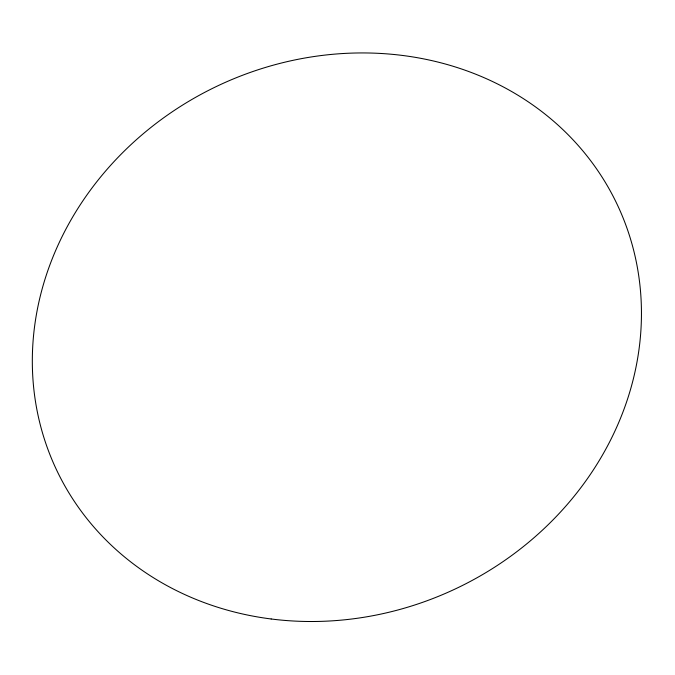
<?xml version="1.0" encoding="UTF-8"?>
<svg xmlns="http://www.w3.org/2000/svg" width="675" height="675" viewBox="0 0 675 675"><rect width="100%" height="100%" fill="white"/><g stroke="black" fill="none" stroke-linecap="round" stroke-linejoin="round"><path stroke-width="1.01" d="M271.173 618.983A310.154 278.176 -25.3 0 0 627.294 229.103A310.154 278.176 -25.3 0 0 112.202 163.586A310.154 278.176 -25.3 0 0 271.173 618.983"/></g></svg>
